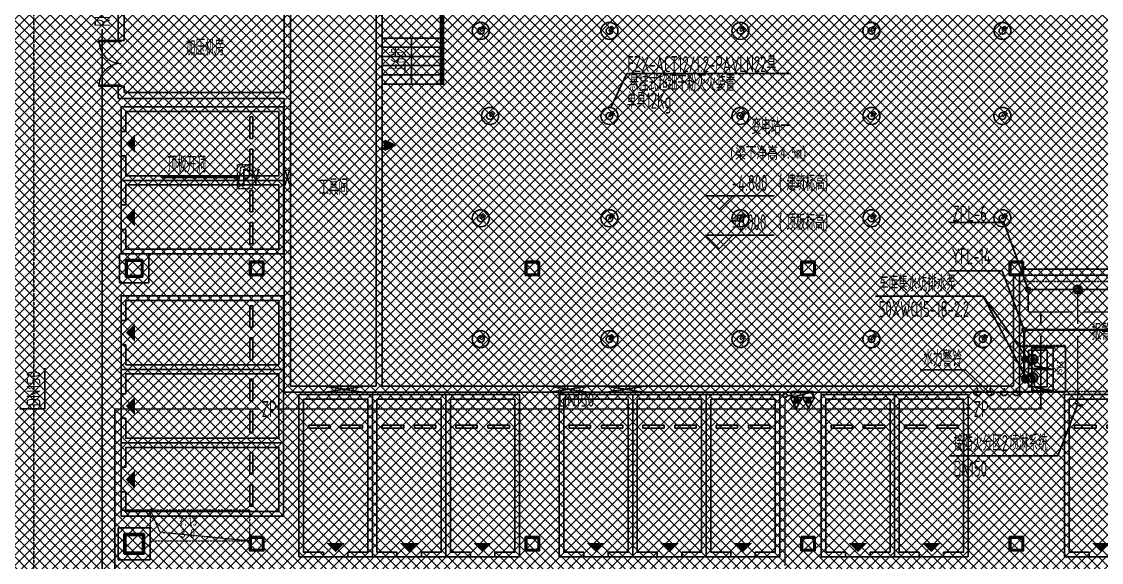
# Model space of a CAD drawing. Extents: x -2120532 to 1934524, y -1331911 to 424203.
# Drawn here: x -70884 to -35634, y -292870 to -275195 of the extents above; entities that cross this region are included whole.
import ezdxf

# ---------------------------------------------------------------- set-up
doc = ezdxf.new("R2010")
doc.units = 0
doc.header["$LTSCALE"] = 10
for name, pattern in [('( Hidden )', [0.375, 0.25, -0.125]), ('__DASH', [0.35, 0.25, -0.1]), ('DASH', [0.35, 0.25, -0.1]), ('排水', [1.1, 1, -0.1])]:
    doc.linetypes.add(name, pattern=pattern)
for name, color, linetype in [('0-绿', 3, 'Continuous'), ('00-停车位', 67, 'Continuous'), ('A-COLUMN', 8, 'Continuous'), ('A-ROOM_NAME', 23, 'Continuous'), ('A-WALL', 2, 'Continuous'), ('DIM_ELEV', 3, 'Continuous'), ('DIM_LEAD', 3, 'Continuous'), ('DIM_SYMB', 3, 'Continuous'), ('DOOR_FIRE', 8, 'Continuous'), ('HANDRAIL', 3, 'Continuous'), ('SPACE', 7, 'Continuous'), ('W-DIM_压力废', 3, 'Continuous'), ('W-DIM_喷淋', 3, 'Continuous'), ('W-DIM_给水', 3, 'Continuous'), ('W-EQUIP_喷淋', 7, 'Continuous'), ('W-EQUIP_消火栓', 7, 'Continuous'), ('W-EQUIP_灭火器', 7, 'Continuous'), ('W-EVALVE_喷淋', 7, 'Continuous'), ('W-PIPE-压力废', 31, 'Continuous'), ('W-PIPE-喷淋中', 6, 'Continuous'), ('W-PIPE-消防', 1, 'Continuous'), ('W-PIPE-直饮', 62, 'Continuous'), ('W-TEXT_喷淋', 7, 'Continuous'), ('W-TEXT_直饮', 7, 'Continuous'), ('W-TWT_LEAD', 3, 'Continuous'), ('W-VALVE_压力废', 7, 'Continuous'), ('W-VALVE_废水', 7, 'Continuous'), ('W-VPIPE-压力废', 31, 'Continuous'), ('W-VPIPE-喷淋', 6, 'Continuous'), ('W-VPIPE-消防', 1, 'Continuous'), ('消防', 1, 'Continuous'), ('画水辅助', 6, 'Continuous'), ('磐龙-图', 7, 'Continuous'), ('车行线', 4, 'Continuous'), ('集水坑', 4, 'Continuous')]:
    doc.layers.add(name, color=color, linetype=linetype)
for name, color, linetype, lineweight in [('GPS-污水', 2, '排水', 40), ('HOLE', 52, 'Continuous', 15), ('钢柱', 51, 'Continuous', 35)]:
    doc.layers.add(name, color=color, linetype=linetype, lineweight=lineweight)
doc.styles.add('8B2_01', font='simhei.ttf', dxfattribs={"width": 0.8})
doc.styles.add('8B2_02', font='tssdeng.shx', dxfattribs={"width": 0.6, "bigfont": 'TSSDCHN.shx'})
doc.styles.add('_TWT_PIPEDN', font='TSSDENG', dxfattribs={"width": 0.8, "height": 3.5, "bigfont": 'TSSDCHN'})
doc.styles.get("Standard").update_dxf_attribs({"font": 'TSSDENG.shx', "width": 0.7, "bigfont": 'TSSDCHN.shx'})
doc.styles.add('黑体', font='simhei.ttf', dxfattribs={"width": 0.65})

# ---------------------------------------------------------------- blocks, each defined once
blk = doc.blocks.new('集水坑1500x1500')
blk.add_line((750, -300), (750, -900))
at = {"linetype": '( Hidden )'}
blk.add_lwpolyline([(0, 0), (1500, 0), (1500, -1500), (0, -1500)], close=True, dxfattribs=at)
blk.add_lwpolyline([(150, -900), (150, -300), (1350, -300), (1350, -900)], close=True)
blk = doc.blocks.new('A$C2E841D35')
at = {"color": 7, "ltscale": 100}
for p, q in [((292, 381), (181, 381)), ((292, 219), (181, 219)), ((292, -219), (181, -219)), ((292, -381), (181, -381))]:
    blk.add_line(p, q, dxfattribs=at)
for centre, radius in [((150, 297), 86.2), ((150, 297), 86.2), ((150, 300), 62), ((430, 300), 159), ((430, 300), 159), ((430, 300), 140), ((430, 300), 140), ((430, 300), 73.2), ((430, 300), 73.2), ((430, 300), 56.6), ((430, 300), 56.6), ((150, -303), 86.2), ((150, -303), 86.2), ((150, -300), 62), ((430, -300), 159), ((430, -300), 159), ((430, -300), 140), ((430, -300), 140), ((430, -300), 73.2), ((430, -300), 73.2), ((430, -300), 56.6), ((430, -300), 56.6)]:
    blk.add_circle(centre, radius, dxfattribs=at)
blk = doc.blocks.new('CFGR')
at = {"layer": '消防', "color": 1}
for points in [[(198519, -66058), (198519, -66028), (198459, -66028), (198459, -66058)], [(198503, -65968), (198474, -65968), (198474, -66028), (198503, -66028)]]:
    blk.add_lwpolyline(points, close=True, dxfattribs=at)
blk = doc.blocks.new('CFFR')
at = {"layer": '消防', "color": 1}
for radius in [150, 60]:
    blk.add_circle((198503, -65354), radius, dxfattribs=at)
at = {"layer": '消防', "color": 1, "rotation": 134.9999999997785}
blk.add_blockref('CFGR', (292209, -252353), dxfattribs=at)
blk = doc.blocks.new('42')
at = {"layer": '消防', "color": 1}
for radius in [278, 111]:
    blk.add_circle((-43140, -285574), radius, dxfattribs=at)
at = {"layer": '消防', "color": 1, "xscale": 1.850336657837033, "yscale": 1.850336657837033, "zscale": 1.850336657837033, "rotation": 134.9999999997785}
blk.add_blockref('CFGR', (130248, -631586), dxfattribs=at)
at = {"layer": '磐龙-图', "color": 1, "xscale": 1.850336657837033, "yscale": 1.850336657837033, "zscale": 1.850336657837033}
for p in [(-423191, -154571), (-418992, -154571), (-414715, -154571), (-410438, -154571), (-406161, -154571), (-422890, -157353), (-418992, -157353), (-414715, -157353), (-410438, -157353), (-406161, -157353), (-423191, -160697), (-418992, -160697), (-414715, -160697), (-410438, -160697), (-406161, -160697), (-423191, -164647), (-418992, -164647), (-414715, -164647), (-406808, -164647)]:
    blk.add_blockref('CFFR', p, dxfattribs=at)
blk = doc.blocks.new('车位2400x5300')
at = {"layer": '00-停车位', "color": 251}
for p, q in [((-875, -1000), (-175, -1000)), ((-875, -1100), (-875, -1000)), ((-175, -1100), (-175, -1000)), ((175, -1000), (875, -1000)), ((175, -1100), (175, -1000)), ((875, -1100), (875, -1000)), ((-875, -1100), (-175, -1100)), ((175, -1100), (875, -1100)), ((400, -5300), (-400, -5300))]:
    blk.add_line(p, q, dxfattribs=at)
blk.add_lwpolyline([(400, -5150), (400, -5300), (1200, -5300), (1200, 0), (-1200, 0), (-1200, -5300), (-400, -5300), (-400, -5150), (-1050, -5150), (-1050, -150), (1050, -150), (1050, -5150), (400, -5150)], dxfattribs=at)
blk.add_lwpolyline([(0, -5150, 0, 600, 0), (0, -4850, 600, 600, 0)], format="xyseb", dxfattribs=at)
blk = doc.blocks.new('人防集水坑')
at = {"layer": 'GPS-污水', "color": 8, "linetype": '排水'}
for centre in [(307561, 701151), (307561, 700451)]:
    blk.add_circle(centre, 75, dxfattribs=at)
at = {"layer": '集水坑', "color": 8, "linetype": 'DASH', "ltscale": 0.5}
blk.add_lwpolyline([(306241, 700051), (306241, 701551), (307741, 701551), (307741, 700051)], close=True, dxfattribs=at)
at = {"layer": '集水坑', "color": 8, "linetype": 'Continuous', "ltscale": 0.5}
for points in [[(306641, 701501), (306641, 700801), (307341, 700801), (307341, 701501)], [(306641, 700801), (306641, 700101), (307341, 700101), (307341, 700801)]]:
    blk.add_lwpolyline(points, close=True, dxfattribs=at)
at = {"layer": '集水坑', "color": 8, "linetype": 'DASH', "ltscale": 0.5}
for points in [[(307341, 700801), (307237, 701397), (306641, 701501)], [(307347, 700101), (307243, 700697), (306647, 700801)]]:
    blk.add_lwpolyline(points, dxfattribs=at)
blk = doc.blocks.new('$DorLib2D$00000002')
for p, q in [((-0.5, 0), (-0.5, 0.4875)), ((-0.475, 0.4875), (-0.5, 0.4875)), ((-0.475, 0), (-0.475, 0.4875)), ((0.475, 0), (0.475, 0.4875)), ((0.475, 0.4875), (0.5, 0.4875)), ((0.5, 0), (0.5, 0.4875)), ((-0.5, 0), (-0.475, 0)), ((0.5, 0), (0.475, 0))]:
    blk.add_line(p, q)
at = {"lineweight": 13}
for centre, start, end in [((-0.4875, 0), 0, 88.53072), ((0.4875, 0), 91.46928, 180)]:
    blk.add_arc(centre, 0.4875, start, end, dxfattribs=at)
blk = doc.blocks.new('df')
at = {"layer": 'W-TEXT_喷淋'}
for p, q in [((-19222, -233528, 0), (-19109, -233528, 0)), ((-19109, -233398, 0), (-19109, -233657, 0))]:
    blk.add_line(p, q, dxfattribs=at)
blk.add_arc((-19109, -233528, 0), 130, 270, 90, dxfattribs=at)
blk = doc.blocks.new('$TwtSys$00000434')
for p, q in [((-0.5, 0.5), (-0.5, -0.5)), ((-0.5, -0.5), (0.5, 0.5)), ((0.5, 0.5), (-0.5, 0.5)), ((0.5, -0.5), (0.5, 0.5)), ((-0.5, -0.5), (0.5, -0.5))]:
    blk.add_line(p, q)
blk.add_solid([(0.5, -0.5), (0.5, 0.5), (-0.5, -0.5)])
blk = doc.blocks.new('$EVALVE$00000041')
at = {"const_width": 78.4}
blk.add_lwpolyline([(0, 24, -1), (0, -24, 1)], format="xyb", dxfattribs=at)
for radius in [80, 48]:
    blk.add_circle((0, 0), radius)
for p in [(-80, 0), (80, 0)]:
    blk.add_point(p)
blk = doc.blocks.new('$TwtSys$00000132')
at = {"elevation": 0}
blk.add_lwpolyline([(7, -101, -0.575183), (0, 0, 0.604745), (-11, 101, 16.924828)], format="xyb", dxfattribs=at)
blk = doc.blocks.new('$TwtSys$00000546')
h = blk.add_hatch()
h.set_pattern_fill('ANSI31', color=256, scale=200, style=0)
h.set_pattern_definition([(45, (-38543.802, -6670.83), (-17.67767, 17.67767), [])])
h.paths.add_polyline_path([(-65, 174), (65, 174), (65, 44), (-65, 44)])
for points in [[(0, 344), (-198, 0), (198, 0)], [(-65, 174), (65, 174), (65, 44), (-65, 44)]]:
    blk.add_lwpolyline(points, close=True)
blk = doc.blocks.new('$TWTSYS$00000547')
blk.add_hatch(color=256).paths.add_polyline_path([(-155, 0), (0, 346), (155, 0)])
for p, q in [((-155, 0), (0, 346)), ((155, 0), (-155, 0)), ((155, 0), (0, 346))]:
    blk.add_line(p, q)
for centre in [(-103, -26), (103, -26)]:
    blk.add_circle(centre, 25.7)
blk = doc.blocks.new('A$C1C3C0163')
h = blk.add_hatch()
h.set_pattern_fill('ANSI37', color=8, scale=150)
h.set_pattern_definition([(45, (-601697.23, -233886.27), (-168.3798, 168.3798), []), (135, (-601697.23, -233886.27), (-168.3798, -168.3798), [])])
h.paths.add_polyline_path([(-80300, 5300), (-80300, -9000), (-62000, -9000), (-62000, -64625), (-76750, -64625), (-76750, -62675), (-73875, -62675), (-73775, -57275), (-100380, -57275), (-100572, -124002), (-71150, -123999), (-71150, -126437), (-63509, -133383), (-65550, -135650), (-61611, -139196), (-83885, -163934), (-83885, -174096), (-119589, -213750), (-196450, -213750), (-196450, -207800), (-209700, -193450), (-209700, -169150), (-201700, -169149), (-201700, 5300), (-192675, 5300)])

msp = doc.modelspace()

# ---------------------------------------------------------------- hatches: boundary and pattern name
at = {"layer": 'DIM_SYMB'}
msp.add_hatch(color=8, dxfattribs=at).paths.add_polyline_path([(-58158.6, -277235.4), (-58158.6, -276785.4), (-58218.6, -276785.4)])
at = {"layer": 'W-PIPE-喷淋中'}
for points in [[(-67839.8, -287856.2), (-67839.8, -287829.9), (-67866.1, -287829.9)], [(-67839.8, -287856.2), (-67866.1, -287856.2), (-67866.1, -287829.9)], [(-37609, -287856.2), (-37582.8, -287856.2), (-37582.8, -287882.4)], [(-37609, -287856.2), (-37609, -287882.4), (-37582.8, -287882.4)]]:
    msp.add_hatch(color=256, dxfattribs=at).paths.add_polyline_path(points)

# ---------------------------------------------------------------- linework, layer by layer
at = {"color": 8, "linetype": 'DASH'}
for points in [[(-62108.6, -279973.4), (-62308.6, -280603.4)], [(-62108.6, -280603.4), (-62308.6, -279973.4)], [(-59724.9, -287110.4), (-60974.9, -287310.4)], [(-60974.9, -287110.4), (-59724.9, -287310.4)], [(-52393.4, -287110.4), (-53643.4, -287310.4)], [(-53643.4, -287110.4), (-52393.4, -287310.4)], [(-51801.8, -287310.4), (-50551.8, -287110.4)], [(-50551.8, -287310.4), (-51801.8, -287110.4)]]:
    msp.add_lwpolyline(points, dxfattribs=at)
msp.add_lwpolyline([(-38308.6, -287285.4), (-32033.6, -287285.4), (-32033.6, -283685.4), (-38308.6, -283685.4)], close=True, dxfattribs=at)
at = {"layer": 'A-COLUMN', "color": 8}
for p, q in [((-66733.6, -282785.4), (-67683.6, -282785.4)), ((-67683.6, -282785.4), (-67683.6, -283735.4)), ((-66733.6, -283735.4), (-66733.6, -282785.4)), ((-62983.6, -283035.4), (-63433.6, -283035.4)), ((-63433.6, -283035.4), (-63433.6, -283485.4)), ((-62983.6, -283485.4), (-62983.6, -283035.4)), ((-53983.6, -283035.4), (-54433.6, -283035.4)), ((-54433.6, -283035.4), (-54433.6, -283485.4)), ((-53983.6, -283485.4), (-53983.6, -283035.4)), ((-44983.6, -283035.4), (-45433.6, -283035.4)), ((-45433.6, -283035.4), (-45433.6, -283485.4)), ((-44983.6, -283485.4), (-44983.6, -283035.4)), ((-38183.6, -283035.4), (-38633.6, -283035.4)), ((-38633.6, -283035.4), (-38633.6, -283485.4)), ((-38183.6, -283485.4), (-38183.6, -283035.4)), ((-67683.6, -283735.4), (-66733.6, -283735.4)), ((-63433.6, -283485.4), (-62983.6, -283485.4)), ((-54433.6, -283485.4), (-53983.6, -283485.4)), ((-45433.6, -283485.4), (-44983.6, -283485.4)), ((-38633.6, -283485.4), (-38183.6, -283485.4)), ((-66683.6, -291735.4), (-67733.6, -291735.4)), ((-67733.6, -291735.4), (-67733.6, -292785.4)), ((-66683.6, -292785.4), (-66683.6, -291735.4)), ((-53983.6, -292035.4), (-54433.6, -292035.4)), ((-54433.6, -292035.4), (-54433.6, -292485.4)), ((-53983.6, -292485.4), (-53983.6, -292035.4)), ((-44983.6, -292035.4), (-45433.6, -292035.4)), ((-45433.6, -292035.4), (-45433.6, -292485.4)), ((-44983.6, -292485.4), (-44983.6, -292035.4)), ((-38183.6, -292035.4), (-38633.6, -292035.4)), ((-38633.6, -292035.4), (-38633.6, -292485.4)), ((-38183.6, -292485.4), (-38183.6, -292035.4)), ((-54433.6, -292485.4), (-53983.6, -292485.4)), ((-45433.6, -292485.4), (-44983.6, -292485.4)), ((-38633.6, -292485.4), (-38183.6, -292485.4)), ((-67733.6, -292785.4), (-66683.6, -292785.4))]:
    msp.add_line(p, q, dxfattribs=at)
at = {"layer": 'A-WALL', "color": 8}
for p, q in [((-62308.6, -277510.4), (-62308.6, -274485.4)), ((-62108.6, -277610.4), (-62108.6, -274485.4)), ((-59308.6, -287110.4), (-59308.6, -274485.4)), ((-59108.6, -287110.4), (-59108.6, -274385.4)), ((-67733.6, -274785.4), (-67733.6, -275810.4)), ((-67533.6, -275810.4), (-67533.6, -274785.4)), ((-67733.6, -275810.4), (-67533.6, -275810.4)), ((-67533.6, -277310.4), (-67733.6, -277310.4)), ((-67733.6, -277310.4), (-67733.6, -277710.4)), ((-67533.6, -277510.4), (-67533.6, -277310.4)), ((-67733.6, -277710.4), (-62308.6, -277710.4)), ((-67533.6, -277510.4), (-62308.6, -277510.4)), ((-62308.6, -287310.4), (-62308.6, -277710.4)), ((-62108.6, -287110.4), (-62108.6, -277610.4)), ((-38183.6, -283285.4), (-31933.6, -283285.4)), ((-38508.6, -287110.4), (-38508.6, -283485.4)), ((-38308.6, -287310.4), (-38308.6, -283485.4)), ((-38183.6, -283485.4), (-32033.6, -283485.4)), ((-62108.6, -287110.4), (-59308.6, -287110.4)), ((-59108.6, -287110.4), (-38508.6, -287110.4)), ((-62308.6, -287310.4), (-59208.6, -287310.4)), ((-59208.6, -287310.4), (-38308.6, -287310.4))]:
    msp.add_line(p, q, dxfattribs=at)
at = {"layer": 'DIM_ELEV', "color": 8}
for p, q in [((-48111.2, -281336.3), (-48561.2, -280886.3)), ((-48561.2, -280886.3), (-46315.3, -280886.3)), ((-48111.2, -281336.3), (-47661.2, -280886.3)), ((-48111.2, -282622.5), (-48561.2, -282172.5)), ((-48561.2, -282172.5), (-46315.3, -282172.5)), ((-48111.2, -282622.5), (-47661.2, -282172.5))]:
    msp.add_line(p, q, dxfattribs=at)
at = {"layer": 'DIM_LEAD', "color": 8}
for p, q in [((-64800.6, -280285.4), (-66283.3, -280285.4)), ((-63808.6, -280285.4), (-64800.6, -280285.4)), ((-66633.6, -291160.4), (-67625.6, -291160.4))]:
    msp.add_line(p, q, dxfattribs=at)
at = {"layer": 'DIM_LEAD', "color": 8, "const_width": 60}
for points in [[(-63778.6, -280285.4, 1), (-63838.6, -280285.4, 1)], [(-66603.6, -291160.4, 1), (-66663.6, -291160.4, 1)]]:
    msp.add_lwpolyline(points, format="xyb", close=True, dxfattribs=at)
at = {"layer": 'DIM_SYMB', "color": 8}
msp.add_lwpolyline([(-58158.6, -275735.4), (-58158.6, -277235.4)], dxfattribs=at)
at = {"layer": 'HANDRAIL', "color": 8}
for points in [[(-57208.6, -273935.4), (-57208.6, -273935.4), (-57208.6, -277235.4)], [(-57178.6, -273935.4), (-57178.6, -277235.4)], [(-57138.6, -273935.4), (-57138.6, -277235.4)], [(-57108.6, -273935.4), (-57108.6, -277235.4)], [(-57208.6, -275735.4), (-59108.6, -275735.4)], [(-57208.6, -276035.4), (-59108.6, -276035.4)], [(-57208.6, -276335.4), (-59108.6, -276335.4)], [(-57208.6, -276635.4), (-59108.6, -276635.4)], [(-57208.6, -276935.4), (-59108.6, -276935.4)], [(-57108.6, -277235.4), (-59108.6, -277235.4)]]:
    msp.add_lwpolyline(points, dxfattribs=at)
at = {"layer": 'HOLE', "color": 8, "linetype": 'DASH'}
for points in [[(-63833.6, -279860.4), (-63358.6, -279860.4), (-63358.6, -280660.4), (-63833.6, -280660.4), (-63833.6, -279860.4)], [(-63358.6, -279860.4), (-63738.3, -279968.5), (-63833.6, -280660.4)], [(-63433.5, -292160.4), (-63434.6, -291160.4), (-66684.5, -291160.4), (-66683.4, -292160.4), (-63433.5, -292160.4)], [(-66684.5, -291160.4), (-66372.8, -291876), (-63433.5, -292160.4)]]:
    msp.add_lwpolyline(points, dxfattribs=at)
at = {"layer": 'W-DIM_压力废', "linetype": 'ByBlock'}
for p, q in [((-38872.3, -283335.4), (-40628.8, -283335.4)), ((-38154.3, -285269.1, 0), (-38872.3, -283335.4))]:
    msp.add_line(p, q, dxfattribs=at)
at = {"layer": 'W-DIM_喷淋'}
for p, q in [((-38820.9, -281759.3, 2000), (-40601.7, -281759.3, 2000)), ((-38027.5, -283951.9, 2000), (-38820.9, -281759.3, 2000)), ((-70122.4, -287849.7), (-70122.4, -286521.2)), ((-70947.4, -287849.7), (-70122.4, -287849.7))]:
    msp.add_line(p, q, dxfattribs=at)
at = {"layer": 'W-PIPE-压力废', "ltscale": 1.5, "const_width": 75}
for points in [[(-38154.3, -285269.1), (-30057.4, -285269.1)], [(-38154.3, -285343.4), (-38151.3, -286834.5)]]:
    msp.add_lwpolyline(points, dxfattribs=at)
at = {"layer": 'W-PIPE-喷淋中', "ltscale": 1.5, "const_width": 52.5}
for points in [[(-38027.5, -283951.9), (-32300.7, -283951.9)], [(-38027.5, -284685.4), (-38027.5, -284030.9)], [(-36409, -283951.9), (-36409, -285081.6)], [(-38027.5, -284685.4), (-36585.3, -284685.4)], [(-37609, -284685.4), (-37609, -285081.6)], [(-36232.8, -284685.4), (-35348.3, -284685.4)], [(-37609, -285456.6), (-37609, -287856.2)], [(-36409, -285456.6), (-36409, -287677)], [(-63120.7, -287856.2), (-67839.8, -287856.2)], [(-67839.8, -287856.2), (-67839.8, -301797.2)], [(-46139.6, -287856.2), (-62558.8, -287856.2)], [(-39875.7, -287856.2), (-45787.1, -287856.2)], [(-37609, -287856.2), (-39313.7, -287856.2)]]:
    msp.add_lwpolyline(points, dxfattribs=at)
at = {"layer": 'W-PIPE-消防', "ltscale": 1.5, "const_width": 52.5}
for points in [[(-45963.4, -287416.3), (-45963.4, -292979.6)], [(-45888.4, -287416.3), (-45745.9, -287416.3)]]:
    msp.add_lwpolyline(points, dxfattribs=at)
at = {"layer": 'W-PIPE-直饮', "ltscale": 1.5, "const_width": 52.5}
msp.add_lwpolyline([(-68250.1, -294459.7), (-68250.1, -275435.8)], dxfattribs=at)
at = {"layer": 'W-TWT_LEAD'}
for p, q in [((-39498.5, -284170.3), (-43004.8, -284170.3)), ((-38000.5, -286265.5), (-39498.5, -284170.3)), ((-38033.7, -286957.7), (-39498.5, -284170.3)), ((-40072.4, -286575.3), (-41554.8, -286575.3)), ((-39328.3, -287285.4), (-40072.4, -286575.3)), ((-36409.1, -287715.6), (-37059.7, -289385.6)), ((-36409.1, -287715.6), (-37059.7, -289385.6)), ((-37059.7, -289385.6), (-40566.1, -289385.6))]:
    msp.add_line(p, q, dxfattribs=at)
at = {"layer": 'W-VPIPE-压力废', "linetype": 'ByBlock'}
msp.add_circle((-38154.3, -285269.1), 75, dxfattribs=at)
at = {"layer": 'W-VPIPE-喷淋'}
msp.add_circle((-38027.5, -283951.9), 75, dxfattribs=at)
at = {"layer": 'W-VPIPE-消防'}
msp.add_circle((-45963.4, -287416.3), 75, dxfattribs=at)
at = {"layer": '磐龙-图', "color": 0}
msp.add_lwpolyline([(-51651, -278005.7), (-51124.4, -276892.1), (-45785.4, -276892.1)], dxfattribs=at)
at = {"layer": '车行线', "color": 8, "linetype": '__DASH', "ltscale": 1.5}
msp.add_lwpolyline([(-18583.6, -174472.9), (-18583.6, -293760.4, -0.4142136), (-21583.6, -296760.4), (-67483.6, -296760.4, -0.4142136), (-70483.6, -293760.4), (-70483.6, -174472.9)], format="xyb", dxfattribs=at)
at = {"layer": '钢柱', "color": 8, "lineweight": 35}
for points in [[(-66933.6, -282985.4), (-67483.6, -282985.4), (-67483.6, -283535.4), (-66933.6, -283535.4)], [(-66963.6, -283505.4), (-67453.6, -283505.4), (-67453.6, -283015.4), (-66963.6, -283015.4)], [(-62983.6, -283035.4), (-63433.6, -283035.4), (-63433.6, -283485.4), (-62983.6, -283485.4)], [(-53983.6, -283035.4), (-54433.6, -283035.4), (-54433.6, -283485.4), (-53983.6, -283485.4)], [(-44983.6, -283035.4), (-45433.6, -283035.4), (-45433.6, -283485.4), (-44983.6, -283485.4)], [(-38183.6, -283035.4), (-38633.6, -283035.4), (-38633.6, -283485.4), (-38183.6, -283485.4)], [(-63013.6, -283455.4), (-63403.6, -283455.4), (-63403.6, -283065.4), (-63013.6, -283065.4)], [(-54013.6, -283455.4), (-54403.6, -283455.4), (-54403.6, -283065.4), (-54013.6, -283065.4)], [(-45013.6, -283455.4), (-45403.6, -283455.4), (-45403.6, -283065.4), (-45013.6, -283065.4)], [(-38213.6, -283455.4), (-38603.6, -283455.4), (-38603.6, -283065.4), (-38213.6, -283065.4)], [(-66883.6, -291935.4), (-67533.6, -291935.4), (-67533.6, -292585.4), (-66883.6, -292585.4)], [(-66923.6, -292545.4), (-67493.6, -292545.4), (-67493.6, -291975.4), (-66923.6, -291975.4)], [(-62983.6, -292035.4), (-63433.6, -292035.4), (-63433.6, -292485.4), (-62983.6, -292485.4)], [(-63013.6, -292455.4), (-63403.6, -292455.4), (-63403.6, -292065.4), (-63013.6, -292065.4)], [(-53983.6, -292035.4), (-54433.6, -292035.4), (-54433.6, -292485.4), (-53983.6, -292485.4)], [(-54013.6, -292455.4), (-54403.6, -292455.4), (-54403.6, -292065.4), (-54013.6, -292065.4)], [(-44983.6, -292035.4), (-45433.6, -292035.4), (-45433.6, -292485.4), (-44983.6, -292485.4)], [(-45013.6, -292455.4), (-45403.6, -292455.4), (-45403.6, -292065.4), (-45013.6, -292065.4)], [(-38183.6, -292035.4), (-38633.6, -292035.4), (-38633.6, -292485.4), (-38183.6, -292485.4)], [(-38213.6, -292455.4), (-38603.6, -292455.4), (-38603.6, -292065.4), (-38213.6, -292065.4)]]:
    msp.add_lwpolyline(points, close=True, dxfattribs=at)

# ---------------------------------------------------------------- block references
at = {"layer": '00-停车位', "color": 8, "rotation": 270}
for p in [(-62333.6, -281585.4), (-62333.6, -285360.4), (-62333.6, -287760.4), (-62333.6, -290160.4)]:
    msp.add_blockref('车位2400x5300', p, dxfattribs=at)
at = {"layer": '00-停车位', "color": 8}
for p in [(-60633.6, -287385.4), (-58233.6, -287385.4), (-55833.6, -287385.4), (-52133.6, -287385.4), (-49733.6, -287385.4), (-47333.6, -287385.4), (-43583.6, -287385.4), (-41183.6, -287385.4), (-35633.6, -287385.4)]:
    msp.add_blockref('车位2400x5300', p, dxfattribs=at)
at = {"layer": 'DOOR_FIRE', "color": 8, "xscale": 1500, "yscale": 1500, "zscale": 200, "rotation": 89.99999999999993}
msp.add_blockref('$DorLib2D$00000002', (-67633.6, -276560.4), dxfattribs=at)
at = {"layer": 'HOLE', "color": 8, "linetype": 'DASH', "rotation": 270}
msp.add_blockref('车位2400x5300', (-62333.6, -279185.4), dxfattribs=at)
at = {"layer": 'W-EQUIP_喷淋', "xscale": 1.5, "yscale": 1.5, "zscale": 1.5, "rotation": 270}
msp.add_blockref('$TwtSys$00000132', (-36409, -287715.2), dxfattribs=at)
at = {"layer": 'W-EQUIP_消火栓', "xscale": 700, "yscale": 200, "zscale": 700, "rotation": 180.0000000000076}
msp.add_blockref('$TwtSys$00000434', (-45395.9, -287385.4), dxfattribs=at)
at = {"layer": 'W-EQUIP_灭火器', "yscale": -1, "rotation": 89.99999999999235}
msp.add_blockref('$TWTSYS$00000547', (-59029.4, -279238.7), dxfattribs=at)
at = {"layer": 'W-EQUIP_灭火器', "rotation": 180.0000000000076}
for p in [(-45594.3, -287485.4), (-45197.5, -287485.4)]:
    msp.add_blockref('$TwtSys$00000546', p, dxfattribs=at)
at = {"layer": 'W-EVALVE_喷淋', "xscale": 1.8, "yscale": 1.8, "zscale": 1.8}
msp.add_blockref('$EVALVE$00000041', (-36409, -283951.9), dxfattribs=at)
at = {"layer": 'W-VALVE_压力废', "xscale": -1, "rotation": 90}
msp.add_blockref('集水坑1500x1500', (-38308.6, -285785.4, 0), dxfattribs=at)
at = {"layer": 'W-VALVE_废水'}
msp.add_blockref('A$C2E841D35', (-38301.7, -286531.6, 0), dxfattribs=at)
at = {"layer": '画水辅助'}
msp.add_blockref('A$C1C3C0163', (106241.4, -167810.4), dxfattribs=at)
at = {"layer": '画水辅助', "color": 4}
msp.add_blockref('42', (0, 0), dxfattribs=at)
at = {"layer": '画水辅助', "rotation": 270}
for p in [(193848.9, -306393.9, 0), (194265.4, -306393.9, 0), (194718, -306393.9, 0), (195119.3, -306393.9, 0)]:
    msp.add_blockref('df', p, dxfattribs=at)
at = {"layer": '集水坑', "color": 8, "linetype": 'Continuous', "rotation": 180}
msp.add_blockref('人防集水坑', (269432.4, 414240.3), dxfattribs=at)

# ---------------------------------------------------------------- texts
at = {"layer": '0-绿', "color": 8, "linetype": 'DASH', "style": '黑体'}
msp.add_text('JSK1', height=179.2, rotation=90, dxfattribs=at).set_placement((-36912.7, -286805.5, 0))
at = {"layer": 'A-ROOM_NAME', "color": 8}
for s, height, style, width, p in [('加压机房', 525, '8B2_02', 0.6, (-65523.6, -276304.2)), ('变电站一', 525, '8B2_02', 0.6, (-47057.4, -278877.5)), ('PY', 563.29, '8B2_01', 0.8, (-63700.9, -280570.7)), ('工具间', 525, '8B2_02', 0.6, (-61172.4, -280866.6)), ('报警阀区域', 525, '8B2_02', 0.6, (-35949.2, -285599.1)), ('3.15', 281.65, '8B2_01', 0.8, (-65765.9, -291669.6)), ('3.0', 281.65, '8B2_01', 0.8, (-65686.1, -292058.4))]:
    msp.add_text(s, height=height, dxfattribs=dict(at, style=style, width=width)).set_placement(p)
at = {"layer": 'DIM_ELEV', "color": 8, "style": '8B2_02', "width": 0.6}
for s, p in [('-4.800', (-47693, -280728.8)), ('(', (-46165.3, -280728.8)), ('建筑标高', (-45923, -280728.8)), (')', (-44663, -280728.8)), ('%%P0.000', (-47693, -282015)), ('(', (-46165.3, -282015)), ('顶板标高', (-45923, -282015)), (')', (-44663, -282015))]:
    msp.add_text(s, height=525, dxfattribs=at).set_placement(p)
at = {"layer": 'DIM_LEAD', "color": 8, "width": 0.6}
msp.add_text('顶板开洞', height=525, dxfattribs=at).set_placement((-66125.8, -280127.9))
at = {"layer": 'DIM_SYMB', "color": 8}
for s, width, p in [('步', 0.6, (-58316.1, -276357.5)), ('上', 0.6, (-58316.1, -276866.3)), ('6', 0.48, (-58316.1, -276551.3))]:
    msp.add_text(s, height=525, rotation=90, dxfattribs=dict(at, width=width)).set_placement(p)
at = {"layer": 'SPACE', "color": 8, "style": '黑体', "width": 0.65}
for s, p in [('(', (-47776.5, -279676)), ('梁下净高', (-47592.2, -279676)), ('4.5m)', (-46117.8, -279676))]:
    msp.add_text(s, height=394.3, dxfattribs=at).set_placement(p)
at = {"layer": 'W-DIM_压力废', "color": 7, "linetype": 'ByBlock', "style": '8B2_02', "width": 0.6}
msp.add_text('YFL-14', height=525, dxfattribs=at).set_placement((-40523.8, -283125.4))
at = {"layer": 'W-DIM_喷淋', "color": 7, "style": '8B2_02', "width": 0.6}
msp.add_text('ZPL-6', height=525, dxfattribs=at).set_placement((-40496.7, -281733.1, 2000))
at = {"layer": 'W-DIM_喷淋', "color": 7, "style": '_TWT_PIPEDN', "width": 0.752941}
msp.add_text('DN150', height=446.25, rotation=90, dxfattribs=at).set_placement((-70272.4, -287774.7))
at = {"layer": 'W-DIM_给水', "color": 7, "style": '8B2_02', "width": 0.6}
for s, p in [('FZX-ACT12/1.2-PAVLN22具', (-51113.2, -276847.8)), ('悬挂式超细干粉灭火装置', (-51050.8, -277469.9)), ('单具12Kg', (-51127.6, -278042.1))]:
    msp.add_text(s, height=525, dxfattribs=at).set_placement(p)
at = {"layer": 'W-TEXT_喷淋'}
for s, height, style, width, p in [('ZP', 525, '8B2_02', 0.6, (-63045.7, -288118.7)), ('DN150', 446.25, '_TWT_PIPEDN', 0.752941, (-53351.2, -287779.3)), ('ZP', 525, '8B2_02', 0.6, (-39800.7, -288118.7))]:
    msp.add_text(s, height=height, dxfattribs=dict(at, style=style, width=width)).set_placement(p)
at = {"layer": 'W-TEXT_直饮', "style": '8B2_02', "width": 0.6}
msp.add_text('RH', height=525, rotation=90, dxfattribs=at).set_placement((-67987.6, -275360.8))
at = {"layer": 'W-TWT_LEAD', "color": 7, "style": '8B2_02', "width": 0.6}
for s, p in [('车库集水坑排水泵', (-42899.8, -284012.8)), ('50XWQ15-18-2.2', (-42899.8, -284852.8)), ('水力警铃', (-41449.8, -286470.3)), ('接防火分区', (-40461.1, -289228.1)), ('2', (-38886.1, -289228.1)), ('喷淋系统', (-38643.8, -289228.1)), ('DN150', (-40461.1, -290068.1))]:
    msp.add_text(s, height=525, dxfattribs=at).set_placement(p)

doc.saveas('drawing.dxf')
